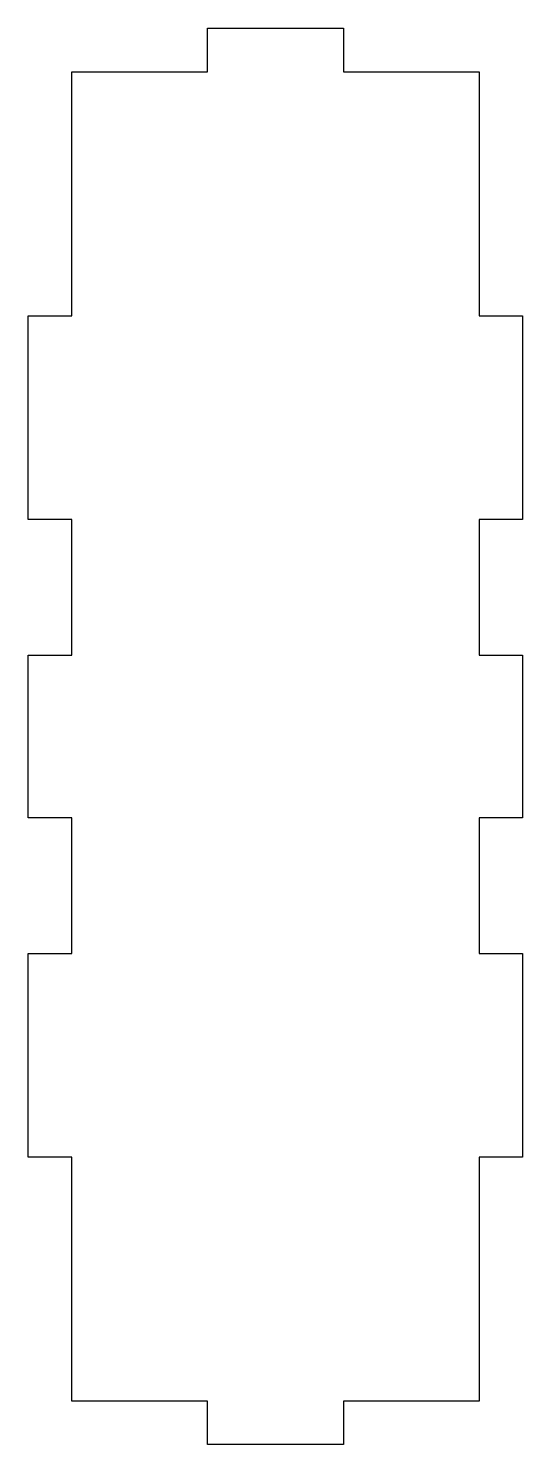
# Model space of a CAD drawing. Header units: millimetres. Extents: x -41 to -5, y 145 to 250.
import ezdxf

# ---------------------------------------------------------------- set-up
doc = ezdxf.new("R2010")
doc.units = ezdxf.units.MM
doc.layers.get('0').update_dxf_attribs({"linetype": 'CONTINUOUS'})

msp = doc.modelspace()

# ---------------------------------------------------------------- linework, layer by layer
msp.add_lwpolyline([(-8.04, 203.38), (-4.84, 203.38), (-4.84, 197.38), (-4.84, 191.38), (-8.04, 191.38), (-8.04, 181.38), (-4.84, 181.38), (-4.84, 166.38), (-8.04, 166.38), (-8.04, 148.38), (-18.04, 148.38), (-18.04, 145.18), (-28.04, 145.18), (-28.04, 148.38), (-38.04, 148.38), (-38.04, 166.38), (-41.24, 166.38), (-41.24, 181.38), (-38.04, 181.38), (-38.04, 191.38), (-41.24, 191.38), (-41.24, 197.38), (-41.24, 203.38), (-38.04, 203.38), (-38.04, 213.38), (-41.24, 213.38), (-41.24, 228.38), (-38.04, 228.38), (-38.04, 246.38), (-28.04, 246.38), (-28.04, 249.58), (-18.04, 249.58), (-18.04, 246.38), (-8.04, 246.38), (-8.04, 228.38), (-4.84, 228.38), (-4.84, 213.38), (-8.04, 213.38)], close=True)

doc.saveas('drawing.dxf')
